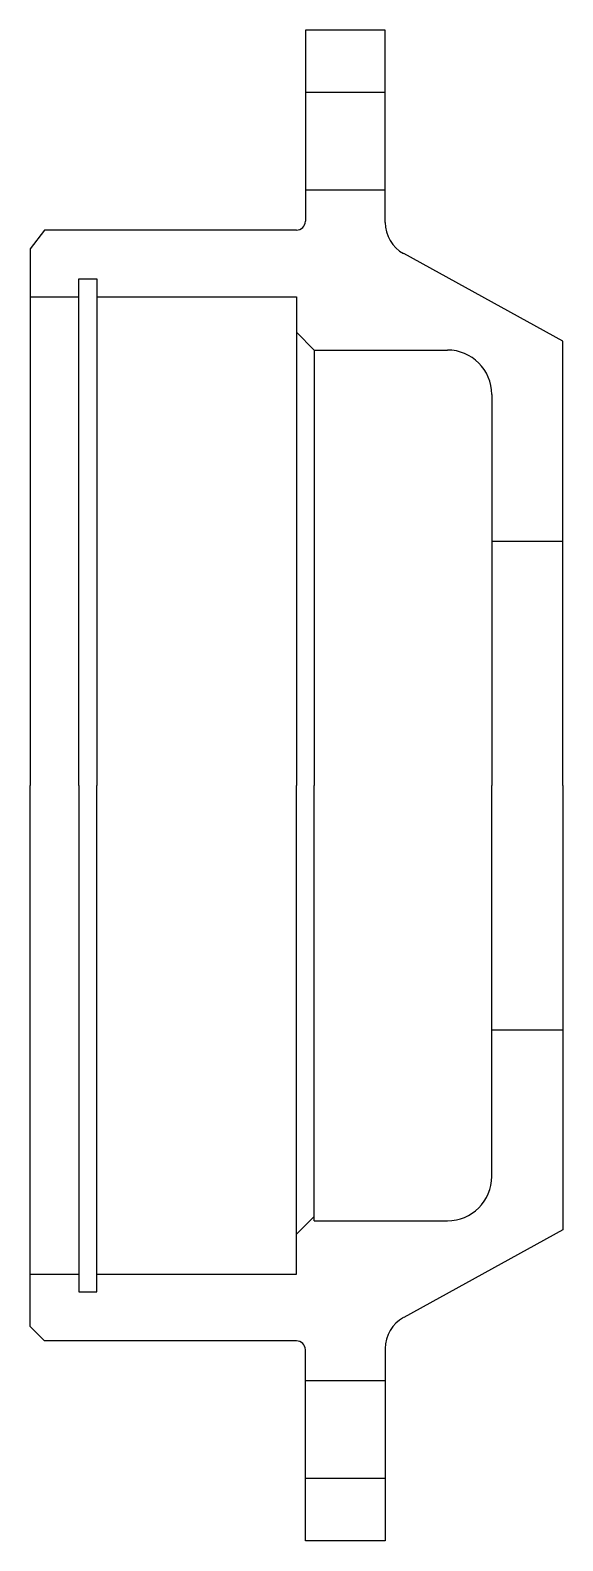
# Model space of a CAD drawing. Header units: inches. Extents: x 29 to 89, y -5 to 165.
import ezdxf

# ---------------------------------------------------------------- set-up
doc = ezdxf.new("R2010")
doc.units = ezdxf.units.IN
doc.header["$MEASUREMENT"] = 0

msp = doc.modelspace()

# ---------------------------------------------------------------- linework, layer by layer
for p, q in [((68.97, 164.71), (59.97, 164.71)), ((59.97, 164.71), (59.97, 143.21)), ((68.97, 143.07), (68.97, 164.71)), ((68.97, 157.71), (59.97, 157.71)), ((68.97, 152.21), (68.97, 157.71)), ((68.97, 146.71), (59.97, 146.71)), ((30.57, 142.21), (28.97, 140.11)), ((58.97, 142.21), (30.57, 142.21)), ((28.97, 140.11), (28.97, 79.71)), ((88.97, 129.71), (71.05, 139.57)), ((34.47, 79.71), (34.47, 136.71)), ((34.47, 136.71), (36.47, 136.71)), ((36.47, 136.71), (36.47, 79.71)), ((28.97, 134.71), (34.47, 134.71)), ((36.47, 134.71), (58.97, 134.71)), ((58.97, 134.71), (58.97, 128.71)), ((60.97, 128.71), (58.97, 130.71)), ((88.97, 79.71), (88.97, 129.71)), ((58.97, 128.71), (58.97, 79.71)), ((60.97, 128.71), (60.97, 79.71)), ((60.97, 128.71), (75.97, 128.71)), ((80.97, 123.71), (80.97, 79.71)), ((80.97, 107.21), (88.97, 107.21)), ((28.97, 18.81), (28.97, 79.71)), ((28.97, 18.81), (28.97, 79.71)), ((34.47, 79.71), (34.47, 22.71)), ((36.47, 22.71), (36.47, 79.71)), ((58.97, 30.71), (58.97, 79.71)), ((60.97, 30.71), (60.97, 79.71)), ((80.97, 35.71), (80.97, 79.71)), ((88.97, 79.71), (88.97, 29.71)), ((80.97, 52.21), (88.97, 52.21)), ((60.97, 31.21), (58.97, 29.21)), ((58.97, 24.71), (58.97, 30.71)), ((60.97, 30.71), (75.97, 30.71)), ((88.97, 29.71), (71.05, 19.85)), ((28.97, 24.71), (34.47, 24.71)), ((36.47, 24.71), (58.97, 24.71)), ((34.47, 22.71), (36.47, 22.71)), ((30.57, 17.21), (28.97, 18.81)), ((58.97, 17.21), (30.57, 17.21)), ((59.97, -5.29), (59.97, 16.21)), ((68.97, 16.34), (68.97, -5.29)), ((68.97, 12.71), (59.97, 12.71)), ((68.97, 7.21), (68.97, 1.71)), ((68.97, 1.71), (59.97, 1.71)), ((68.97, -5.29), (59.97, -5.29))]:
    msp.add_line(p, q)
for centre, radius, start, end in [((58.97, 143.21), 1, 270, 0), ((72.97, 143.07), 4, 180, 241.1892), ((75.97, 123.71), 5, 0, 90), ((75.97, 35.71), 5, 270, 0), ((72.97, 16.34), 4, 118.8108, 180), ((58.97, 16.21), 1, 0, 90)]:
    msp.add_arc(centre, radius, start, end)

doc.saveas('drawing.dxf')
